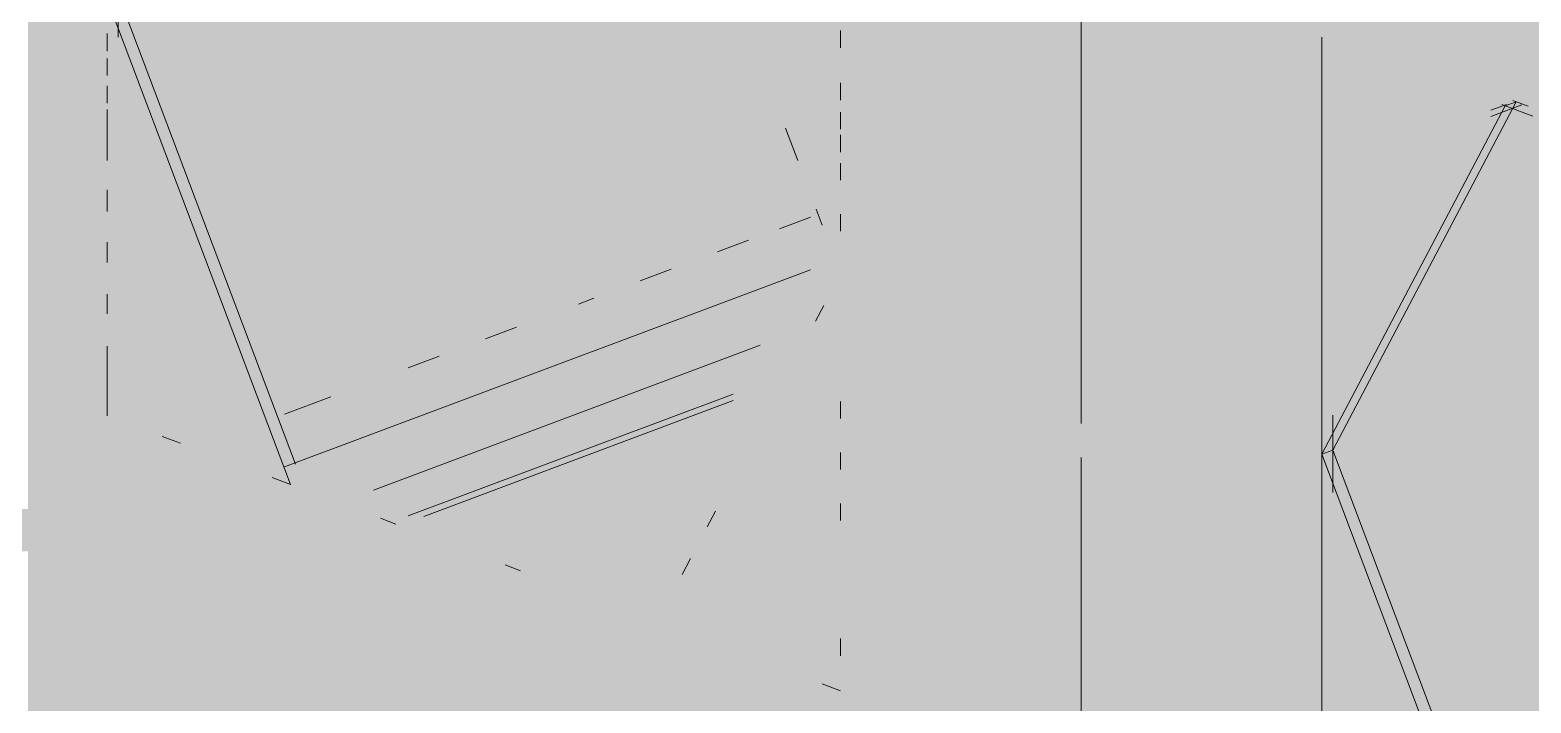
# Paper-space layout '03 3D Building and Roof' of a CAD drawing. Header units: millimetres. Extents: x 5 to 415, y 5 to 292.
# Drawn here: x 89.85 to 95.91, y 87.73 to 90.45 of the extents above; entities that cross this region are included whole.
import ezdxf

# ---------------------------------------------------------------- set-up
doc = ezdxf.new("R2010")
doc.units = ezdxf.units.MM
doc.layers.add('EXISTING', color=7, linetype='Continuous')
doc.layers.add('IMAGES', color=7, linetype='Continuous')

# ---------------------------------------------------------------- blocks, each defined once
blk = doc.blocks.new('SHEET_03')
at = {"layer": 'EXISTING', "color": 250, "lineweight": 9}
for p, q in [((90.204, 90.7622), (90.204, 90.4187)), ((94.0943, 90.7832), (94.0943, 88.8594)), ((90.204, 90.5905), (90.9199, 88.695)), ((90.9002, 88.613), (90.1595, 90.5738)), ((90.1595, 90.4335), (90.1595, 90.3634)), ((93.1222, 90.3758), (93.1222, 90.446)), ((95.0664, 87.0523), (95.0664, 90.4191)), ((95.0664, 90.4191), (95.0664, 88.7357)), ((90.1595, 90.2646), (90.1595, 90.3333)), ((90.1595, 90.2231), (90.1595, 90.153)), ((93.1222, 90.1654), (93.1222, 90.2355)), ((95.8515, 90.1582), (95.1108, 88.7523)), ((95.8515, 90.1582), (95.8071, 90.1416)), ((95.9002, 90.14), (95.8372, 90.1636)), ((90.1595, 89.9211), (90.1595, 90.1272)), ((93.1222, 90.1167), (93.1222, 90.048)), ((95.0664, 88.7357), (95.8071, 90.1416)), ((95.7494, 90.1245), (95.8119, 90.1479)), ((95.7494, 90.0991), (95.8743, 90.1459)), ((95.7928, 90.1469), (95.9186, 90.0998)), ((92.9, 90.0522), (92.9493, 89.9215)), ((90.1595, 90.0127), (90.1595, 89.9426)), ((93.1222, 89.955), (93.1222, 90.0251)), ((93.1222, 89.9106), (93.1222, 89.8419)), ((90.1595, 89.8023), (90.1595, 89.7321)), ((90.1595, 89.715), (90.1595, 89.7837)), ((92.8752, 89.6459), (93.0001, 89.6927)), ((93.0234, 89.7254), (93.0481, 89.6601)), ((93.1222, 89.7045), (93.1222, 89.6358)), ((90.1595, 89.5919), (90.1595, 89.5217)), ((90.1595, 89.5088), (90.1595, 89.5775)), ((92.6252, 89.5522), (92.7502, 89.5991)), ((90.8758, 88.6842), (93.0002, 89.48)), ((92.3128, 89.4352), (92.4378, 89.482)), ((90.1595, 89.3814), (90.1595, 89.3113)), ((90.1595, 89.3027), (90.1595, 89.3714)), ((92.0629, 89.3416), (92.1254, 89.365)), ((93.0548, 89.3362), (93.0212, 89.2723)), ((91.688, 89.2011), (91.813, 89.248)), ((90.1595, 89.171), (90.1595, 88.8904)), ((90.1595, 89.0966), (90.1595, 89.1653)), ((92.798, 89.1758), (91.2359, 88.5906)), ((91.3756, 89.0841), (91.5006, 89.1309)), ((90.1595, 88.8904), (90.1595, 88.9592)), ((90.8757, 88.8969), (91.0632, 88.9671)), ((91.3756, 88.4861), (92.6878, 88.9776)), ((91.4381, 88.4841), (92.6877, 88.9522)), ((93.1222, 88.9487), (93.1222, 88.88)), ((95.1108, 88.7523), (95.1108, 88.8926)), ((95.1108, 88.8554), (95.1108, 88.5806)), ((90.3817, 88.8072), (90.4558, 88.7795)), ((93.1222, 88.7426), (93.1222, 88.6738)), ((94.0943, 88.7219), (94.0943, 87.6913)), ((95.0664, 88.7357), (95.1108, 88.7523)), ((95.0664, 88.7357), (95.0664, 87.0523)), ((95.8071, 86.7748), (95.0664, 88.7357)), ((95.1108, 88.612), (95.1108, 88.7523)), ((95.1108, 88.7523), (95.6787, 87.249)), ((90.8261, 88.6407), (90.9002, 88.613)), ((93.1222, 88.5364), (93.1222, 88.4677)), ((91.3263, 88.4534), (91.2634, 88.4769)), ((92.6172, 88.5054), (92.5835, 88.4415)), ((91.8296, 88.2648), (91.7667, 88.2884)), ((92.5162, 88.3137), (92.4825, 88.2498)), ((93.1222, 87.9209), (93.1222, 87.991)), ((93.0481, 87.8084), (93.1222, 87.7806))]:
    blk.add_line(p, q, dxfattribs=at)
at = {"layer": 'IMAGES', "color": 7}
for points in [[(89.8401, 89.0286), (90.0115, 89.0286), (89.8401, 92.1143), (90.0115, 92.1143)], [(93.096, 89.8857), (93.2674, 89.8857), (93.096, 90.9143), (93.2674, 90.9143)], [(93.2674, 88.3429), (93.4387, 88.3429), (93.2674, 90.9143), (93.4387, 90.9143)], [(90.0115, 90.2286), (90.1828, 90.2286), (90.0115, 90.7429), (90.1828, 90.7429)], [(95.3237, 90.4), (95.4951, 90.4), (95.3237, 90.7429), (95.4951, 90.7429)], [(90.1828, 90.4), (90.3542, 90.4), (90.1828, 90.5714), (90.3542, 90.5714)], [(90.3542, 90.4), (90.5255, 90.4), (90.3542, 90.5714), (90.5255, 90.5714)], [(90.5255, 90.4), (92.4105, 90.4), (90.5255, 90.5714), (92.4105, 90.5714)], [(92.4105, 90.4), (92.5819, 90.4), (92.4105, 90.5714), (92.5819, 90.5714)], [(92.5819, 90.4), (92.7533, 90.4), (92.5819, 90.5714), (92.7533, 90.5714)], [(92.7533, 90.4), (92.9246, 90.4), (92.7533, 90.5714), (92.9246, 90.5714)], [(92.9246, 90.2286), (93.096, 90.2286), (92.9246, 90.5714), (93.096, 90.5714)], [(93.4387, 88), (93.7814, 88), (93.4387, 90.5714), (93.7814, 90.5714)], [(93.7814, 87.8286), (93.9528, 87.8286), (93.7814, 90.5714), (93.9528, 90.5714)], [(93.9528, 87.4857), (94.2955, 87.4857), (93.9528, 90.5714), (94.2955, 90.5714)], [(94.2955, 90.4), (94.6383, 90.4), (94.2955, 90.5714), (94.6383, 90.5714)], [(94.6383, 90.4), (94.981, 90.4), (94.6383, 90.5714), (94.981, 90.5714)], [(94.981, 90.4), (95.1523, 90.4), (94.981, 90.5714), (95.1523, 90.5714)], [(95.1523, 90.4), (95.3237, 90.4), (95.1523, 90.5714), (95.3237, 90.5714)], [(95.4951, 90.4), (95.8378, 90.4), (95.4951, 90.5714), (95.8378, 90.5714)], [(95.8378, 90.4), (96.1805, 90.4), (95.8378, 90.5714), (96.1805, 90.5714)], [(90.1828, 90.2286), (90.3542, 90.2286), (90.1828, 90.4), (90.3542, 90.4)], [(90.3542, 90.0571), (90.5255, 90.0571), (90.3542, 90.4), (90.5255, 90.4)], [(90.5255, 90.0571), (90.6969, 90.0571), (90.5255, 90.4), (90.6969, 90.4)], [(90.6969, 90.0571), (92.5819, 90.0571), (90.6969, 90.4), (92.5819, 90.4)], [(92.5819, 90.0571), (92.7533, 90.0571), (92.5819, 90.4), (92.7533, 90.4)], [(92.7533, 90.2286), (92.9246, 90.2286), (92.7533, 90.4), (92.9246, 90.4)], [(94.2955, 87.4857), (94.4669, 87.4857), (94.2955, 90.4), (94.4669, 90.4)], [(94.4669, 90.2286), (94.8096, 90.2286), (94.4669, 90.4), (94.8096, 90.4)], [(94.8096, 90.2286), (94.981, 90.2286), (94.8096, 90.4), (94.981, 90.4)], [(94.981, 90.2286), (95.1523, 90.2286), (94.981, 90.4), (95.1523, 90.4)], [(95.1523, 90.2286), (95.3237, 90.2286), (95.1523, 90.4), (95.3237, 90.4)], [(95.3237, 90.2286), (95.4951, 90.2286), (95.3237, 90.4), (95.4951, 90.4)], [(95.4951, 90.2286), (95.6664, 90.2286), (95.4951, 90.4), (95.6664, 90.4)], [(95.6664, 90.2286), (95.8378, 90.2286), (95.6664, 90.4), (95.8378, 90.4)], [(95.8378, 90.2286), (96.0092, 90.2286), (95.8378, 90.4), (96.0092, 90.4)], [(90.0115, 90.0571), (90.1828, 90.0571), (90.0115, 90.2286), (90.1828, 90.2286)], [(90.1828, 90.0571), (90.3542, 90.0571), (90.1828, 90.2286), (90.3542, 90.2286)], [(92.7533, 90.0571), (92.9246, 90.0571), (92.7533, 90.2286), (92.9246, 90.2286)], [(92.9246, 90.0571), (93.096, 90.0571), (92.9246, 90.2286), (93.096, 90.2286)], [(94.4669, 87.4857), (94.8096, 87.4857), (94.4669, 90.2286), (94.8096, 90.2286)], [(94.8096, 90.0571), (94.981, 90.0571), (94.8096, 90.2286), (94.981, 90.2286)], [(94.981, 89.2), (95.1523, 89.2), (94.981, 90.2286), (95.1523, 90.2286)], [(95.1523, 90.0571), (95.3237, 90.0571), (95.1523, 90.2286), (95.3237, 90.2286)], [(95.3237, 90.0571), (95.4951, 90.0571), (95.3237, 90.2286), (95.4951, 90.2286)], [(95.4951, 90.0571), (95.6664, 90.0571), (95.4951, 90.2286), (95.6664, 90.2286)], [(95.6664, 90.0571), (95.8378, 90.0571), (95.6664, 90.2286), (95.8378, 90.2286)], [(95.8378, 90.0571), (96.0092, 90.0571), (95.8378, 90.2286), (96.0092, 90.2286)], [(90.0115, 89.8857), (90.1828, 89.8857), (90.0115, 90.0571), (90.1828, 90.0571)], [(90.1828, 89.8857), (90.3542, 89.8857), (90.1828, 90.0571), (90.3542, 90.0571)], [(90.3542, 89.8857), (90.5255, 89.8857), (90.3542, 90.0571), (90.5255, 90.0571)], [(90.5255, 89.8857), (92.5819, 89.8857), (90.5255, 90.0571), (92.5819, 90.0571)], [(92.5819, 89.8857), (92.9246, 89.8857), (92.5819, 90.0571), (92.9246, 90.0571)], [(92.9246, 89.8857), (93.096, 89.8857), (92.9246, 90.0571), (93.096, 90.0571)], [(94.8096, 88.8571), (94.981, 88.8571), (94.8096, 90.0571), (94.981, 90.0571)], [(95.1523, 89.5429), (95.3237, 89.5429), (95.1523, 90.0571), (95.3237, 90.0571)], [(95.3237, 89.7143), (95.4951, 89.7143), (95.3237, 90.0571), (95.4951, 90.0571)], [(95.4951, 89.8857), (95.6664, 89.8857), (95.4951, 90.0571), (95.6664, 90.0571)], [(95.6664, 89.8857), (95.8378, 89.8857), (95.6664, 90.0571), (95.8378, 90.0571)], [(95.8378, 89.8857), (96.0092, 89.8857), (95.8378, 90.0571), (96.0092, 90.0571)], [(90.0115, 89.7143), (90.5255, 89.7143), (90.0115, 89.8857), (90.5255, 89.8857)], [(90.5255, 89.7143), (90.6969, 89.7143), (90.5255, 89.8857), (90.6969, 89.8857)], [(90.6969, 89.7143), (92.2392, 89.7143), (90.6969, 89.8857), (92.2392, 89.8857)], [(92.2392, 89.7143), (92.4105, 89.7143), (92.2392, 89.8857), (92.4105, 89.8857)], [(92.4105, 89.7143), (92.5819, 89.7143), (92.4105, 89.8857), (92.5819, 89.8857)], [(92.5819, 89.7143), (92.7533, 89.7143), (92.5819, 89.8857), (92.7533, 89.8857)], [(92.7533, 89.7143), (92.9246, 89.7143), (92.7533, 89.8857), (92.9246, 89.8857)], [(92.9246, 89.7143), (93.2674, 89.7143), (92.9246, 89.8857), (93.2674, 89.8857)], [(95.4951, 89.7143), (95.6664, 89.7143), (95.4951, 89.8857), (95.6664, 89.8857)], [(95.6664, 89.7143), (95.8378, 89.7143), (95.6664, 89.8857), (95.8378, 89.8857)], [(95.8378, 89.5429), (96.0092, 89.5429), (95.8378, 89.8857), (96.0092, 89.8857)], [(90.0115, 89.5429), (90.3542, 89.5429), (90.0115, 89.7143), (90.3542, 89.7143)], [(90.3542, 89.5429), (90.5255, 89.5429), (90.3542, 89.7143), (90.5255, 89.7143)], [(90.5255, 89.3714), (90.6969, 89.3714), (90.5255, 89.7143), (90.6969, 89.7143)], [(90.6969, 89.5429), (90.8683, 89.5429), (90.6969, 89.7143), (90.8683, 89.7143)], [(90.8683, 89.5429), (91.7251, 89.5429), (90.8683, 89.7143), (91.7251, 89.7143)], [(91.7251, 89.5429), (91.8964, 89.5429), (91.7251, 89.7143), (91.8964, 89.7143)], [(91.8964, 89.5429), (92.2392, 89.5429), (91.8964, 89.7143), (92.2392, 89.7143)], [(92.2392, 89.5429), (92.4105, 89.5429), (92.2392, 89.7143), (92.4105, 89.7143)], [(92.4105, 89.5429), (92.5819, 89.5429), (92.4105, 89.7143), (92.5819, 89.7143)], [(92.5819, 89.5429), (92.9246, 89.5429), (92.5819, 89.7143), (92.9246, 89.7143)], [(92.9246, 89.3714), (93.2674, 89.3714), (92.9246, 89.7143), (93.2674, 89.7143)], [(95.3237, 89.5429), (95.4951, 89.5429), (95.3237, 89.7143), (95.4951, 89.7143)], [(95.4951, 89.5429), (95.6664, 89.5429), (95.4951, 89.7143), (95.6664, 89.7143)], [(95.6664, 89.5429), (95.8378, 89.5429), (95.6664, 89.7143), (95.8378, 89.7143)], [(90.0115, 89.2), (90.1828, 89.2), (90.0115, 89.5429), (90.1828, 89.5429)], [(90.1828, 88.8571), (90.3542, 88.8571), (90.1828, 89.5429), (90.3542, 89.5429)], [(90.3542, 89.0286), (90.5255, 89.0286), (90.3542, 89.5429), (90.5255, 89.5429)], [(90.6969, 89.3714), (91.0396, 89.3714), (90.6969, 89.5429), (91.0396, 89.5429)], [(91.0396, 89.3714), (91.3824, 89.3714), (91.0396, 89.5429), (91.3824, 89.5429)], [(91.3824, 89.3714), (91.7251, 89.3714), (91.3824, 89.5429), (91.7251, 89.5429)], [(91.7251, 89.3714), (91.8964, 89.3714), (91.7251, 89.5429), (91.8964, 89.5429)], [(91.8964, 89.3714), (92.0678, 89.3714), (91.8964, 89.5429), (92.0678, 89.5429)], [(92.0678, 89.3714), (92.2392, 89.3714), (92.0678, 89.5429), (92.2392, 89.5429)], [(92.2392, 89.3714), (92.4105, 89.3714), (92.2392, 89.5429), (92.4105, 89.5429)], [(92.4105, 89.3714), (92.9246, 89.3714), (92.4105, 89.5429), (92.9246, 89.5429)], [(95.1523, 89.2), (95.3237, 89.2), (95.1523, 89.5429), (95.3237, 89.5429)], [(95.3237, 89.3714), (95.4951, 89.3714), (95.3237, 89.5429), (95.4951, 89.5429)], [(95.4951, 89.3714), (95.6664, 89.3714), (95.4951, 89.5429), (95.6664, 89.5429)], [(95.6664, 89.3714), (95.8378, 89.3714), (95.6664, 89.5429), (95.8378, 89.5429)], [(95.8378, 89.3714), (96.866, 89.3714), (95.8378, 89.5429), (96.866, 89.5429)], [(90.5255, 89.2), (90.6969, 89.2), (90.5255, 89.3714), (90.6969, 89.3714)], [(90.6969, 89.2), (90.8683, 89.2), (90.6969, 89.3714), (90.8683, 89.3714)], [(90.8683, 89.2), (91.0396, 89.2), (90.8683, 89.3714), (91.0396, 89.3714)], [(91.0396, 89.2), (91.3824, 89.2), (91.0396, 89.3714), (91.3824, 89.3714)], [(91.3824, 89.2), (91.7251, 89.2), (91.3824, 89.3714), (91.7251, 89.3714)], [(91.7251, 89.2), (91.8964, 89.2), (91.7251, 89.3714), (91.8964, 89.3714)], [(91.8964, 89.2), (92.0678, 89.2), (91.8964, 89.3714), (92.0678, 89.3714)], [(92.0678, 89.2), (92.5819, 89.2), (92.0678, 89.3714), (92.5819, 89.3714)], [(92.5819, 89.2), (92.7533, 89.2), (92.5819, 89.3714), (92.7533, 89.3714)], [(92.7533, 89.2), (92.9246, 89.2), (92.7533, 89.3714), (92.9246, 89.3714)], [(92.9246, 89.2), (93.096, 89.2), (92.9246, 89.3714), (93.096, 89.3714)], [(93.096, 88.3429), (93.2674, 88.3429), (93.096, 89.3714), (93.2674, 89.3714)], [(95.3237, 89.2), (95.4951, 89.2), (95.3237, 89.3714), (95.4951, 89.3714)], [(95.4951, 89.2), (95.6664, 89.2), (95.4951, 89.3714), (95.6664, 89.3714)], [(95.6664, 89.2), (97.0373, 89.2), (95.6664, 89.3714), (97.0373, 89.3714)], [(90.0115, 89.0286), (90.1828, 89.0286), (90.0115, 89.2), (90.1828, 89.2)], [(90.5255, 89.0286), (90.6969, 89.0286), (90.5255, 89.2), (90.6969, 89.2)], [(90.6969, 89.0286), (90.8683, 89.0286), (90.6969, 89.2), (90.8683, 89.2)], [(90.8683, 89.0286), (91.0396, 89.0286), (90.8683, 89.2), (91.0396, 89.2)], [(91.0396, 88.6857), (91.211, 88.6857), (91.0396, 89.2), (91.211, 89.2)], [(91.211, 88.8571), (91.3824, 88.8571), (91.211, 89.2), (91.3824, 89.2)], [(91.3824, 89.0286), (91.5537, 89.0286), (91.3824, 89.2), (91.5537, 89.2)], [(91.5537, 89.0286), (91.7251, 89.0286), (91.5537, 89.2), (91.7251, 89.2)], [(91.7251, 89.0286), (91.8964, 89.0286), (91.7251, 89.2), (91.8964, 89.2)], [(91.8964, 89.0286), (92.0678, 89.0286), (91.8964, 89.2), (92.0678, 89.2)], [(92.0678, 89.0286), (92.4105, 89.0286), (92.0678, 89.2), (92.4105, 89.2)], [(92.4105, 89.0286), (92.5819, 89.0286), (92.4105, 89.2), (92.5819, 89.2)], [(92.5819, 89.0286), (92.9246, 89.0286), (92.5819, 89.2), (92.9246, 89.2)], [(92.9246, 89.0286), (93.096, 89.0286), (92.9246, 89.2), (93.096, 89.2)], [(94.981, 89.0286), (95.3237, 89.0286), (94.981, 89.2), (95.3237, 89.2)], [(95.3237, 89.0286), (95.4951, 89.0286), (95.3237, 89.2), (95.4951, 89.2)], [(95.4951, 89.0286), (95.6664, 89.0286), (95.4951, 89.2), (95.6664, 89.2)], [(95.6664, 89.0286), (97.2087, 89.0286), (95.6664, 89.2), (97.2087, 89.2)], [(89.8401, 88.8571), (90.0115, 88.8571), (89.8401, 89.0286), (90.0115, 89.0286)], [(90.0115, 88.8571), (90.1828, 88.8571), (90.0115, 89.0286), (90.1828, 89.0286)], [(90.3542, 88.8571), (90.6969, 88.8571), (90.3542, 89.0286), (90.6969, 89.0286)], [(90.6969, 88.8571), (90.8683, 88.8571), (90.6969, 89.0286), (90.8683, 89.0286)], [(90.8683, 88.6857), (91.0396, 88.6857), (90.8683, 89.0286), (91.0396, 89.0286)], [(91.3824, 88.8571), (91.5537, 88.8571), (91.3824, 89.0286), (91.5537, 89.0286)], [(91.5537, 88.8571), (91.7251, 88.8571), (91.5537, 89.0286), (91.7251, 89.0286)], [(91.7251, 88.8571), (91.8964, 88.8571), (91.7251, 89.0286), (91.8964, 89.0286)], [(91.8964, 88.8571), (92.4105, 88.8571), (91.8964, 89.0286), (92.4105, 89.0286)], [(92.4105, 88.8571), (92.7533, 88.8571), (92.4105, 89.0286), (92.7533, 89.0286)], [(92.7533, 88.6857), (92.9246, 88.6857), (92.7533, 89.0286), (92.9246, 89.0286)], [(92.9246, 88.8571), (93.096, 88.8571), (92.9246, 89.0286), (93.096, 89.0286)], [(94.981, 88.8571), (95.1523, 88.8571), (94.981, 89.0286), (95.1523, 89.0286)], [(95.1523, 88.8571), (95.3237, 88.8571), (95.1523, 89.0286), (95.3237, 89.0286)], [(95.3237, 88.8571), (95.4951, 88.8571), (95.3237, 89.0286), (95.4951, 89.0286)], [(95.4951, 88.6857), (97.2087, 88.6857), (95.4951, 89.0286), (97.2087, 89.0286)], [(89.8401, 88.6857), (90.0115, 88.6857), (89.8401, 88.8571), (90.0115, 88.8571)], [(90.0115, 88.6857), (90.1828, 88.6857), (90.0115, 88.8571), (90.1828, 88.8571)], [(90.1828, 88.6857), (90.3542, 88.6857), (90.1828, 88.8571), (90.3542, 88.8571)], [(90.3542, 88.6857), (90.5255, 88.6857), (90.3542, 88.8571), (90.5255, 88.8571)], [(90.5255, 88.6857), (90.6969, 88.6857), (90.5255, 88.8571), (90.6969, 88.8571)], [(90.6969, 88.6857), (90.8683, 88.6857), (90.6969, 88.8571), (90.8683, 88.8571)], [(91.211, 88.5143), (91.5537, 88.5143), (91.211, 88.8571), (91.5537, 88.8571)], [(91.5537, 88.6857), (91.7251, 88.6857), (91.5537, 88.8571), (91.7251, 88.8571)], [(91.7251, 88.6857), (91.8964, 88.6857), (91.7251, 88.8571), (91.8964, 88.8571)], [(91.8964, 88.6857), (92.5819, 88.6857), (91.8964, 88.8571), (92.5819, 88.8571)], [(92.5819, 88.6857), (92.7533, 88.6857), (92.5819, 88.8571), (92.7533, 88.8571)], [(92.9246, 88.6857), (93.096, 88.6857), (92.9246, 88.8571), (93.096, 88.8571)], [(94.8096, 88.5143), (94.981, 88.5143), (94.8096, 88.8571), (94.981, 88.8571)], [(94.981, 88.6857), (95.1523, 88.6857), (94.981, 88.8571), (95.1523, 88.8571)], [(95.1523, 88.5143), (95.3237, 88.5143), (95.1523, 88.8571), (95.3237, 88.8571)], [(95.3237, 88.6857), (95.4951, 88.6857), (95.3237, 88.8571), (95.4951, 88.8571)], [(89.8401, 88.5143), (90.0115, 88.5143), (89.8401, 88.6857), (90.0115, 88.6857)], [(90.0115, 88.5143), (90.3542, 88.5143), (90.0115, 88.6857), (90.3542, 88.6857)], [(90.3542, 88.5143), (90.5255, 88.5143), (90.3542, 88.6857), (90.5255, 88.6857)], [(90.5255, 88.5143), (90.8683, 88.5143), (90.5255, 88.6857), (90.8683, 88.6857)], [(90.8683, 88.5143), (91.0396, 88.5143), (90.8683, 88.6857), (91.0396, 88.6857)], [(91.0396, 88.5143), (91.211, 88.5143), (91.0396, 88.6857), (91.211, 88.6857)], [(91.5537, 88.5143), (92.0678, 88.5143), (91.5537, 88.6857), (92.0678, 88.6857)], [(92.0678, 88.5143), (92.4105, 88.5143), (92.0678, 88.6857), (92.4105, 88.6857)], [(92.4105, 88.3429), (92.5819, 88.3429), (92.4105, 88.6857), (92.5819, 88.6857)], [(92.5819, 88.5143), (92.7533, 88.5143), (92.5819, 88.6857), (92.7533, 88.6857)], [(92.7533, 88.5143), (92.9246, 88.5143), (92.7533, 88.6857), (92.9246, 88.6857)], [(92.9246, 87.8286), (93.096, 87.8286), (92.9246, 88.6857), (93.096, 88.6857)], [(94.981, 88.3429), (95.1523, 88.3429), (94.981, 88.6857), (95.1523, 88.6857)], [(95.3237, 88.3429), (95.4951, 88.3429), (95.3237, 88.6857), (95.4951, 88.6857)], [(95.4951, 88.3429), (97.3801, 88.3429), (95.4951, 88.6857), (97.3801, 88.6857)], [(89.326, 88.3429), (90.3542, 88.3429), (89.326, 88.5143), (90.3542, 88.5143)], [(90.3542, 88.3429), (90.5255, 88.3429), (90.3542, 88.5143), (90.5255, 88.5143)], [(90.5255, 88.3429), (90.6969, 88.3429), (90.5255, 88.5143), (90.6969, 88.5143)], [(90.6969, 88.3429), (90.8683, 88.3429), (90.6969, 88.5143), (90.8683, 88.5143)], [(90.8683, 88.3429), (91.0396, 88.3429), (90.8683, 88.5143), (91.0396, 88.5143)], [(91.0396, 88.3429), (91.3824, 88.3429), (91.0396, 88.5143), (91.3824, 88.5143)], [(91.3824, 88.3429), (91.7251, 88.3429), (91.3824, 88.5143), (91.7251, 88.5143)], [(91.7251, 88.3429), (91.8964, 88.3429), (91.7251, 88.5143), (91.8964, 88.5143)], [(91.8964, 88.3429), (92.0678, 88.3429), (91.8964, 88.5143), (92.0678, 88.5143)], [(92.0678, 88.3429), (92.2392, 88.3429), (92.0678, 88.5143), (92.2392, 88.5143)], [(92.2392, 88.3429), (92.4105, 88.3429), (92.2392, 88.5143), (92.4105, 88.5143)], [(92.5819, 88.3429), (92.7533, 88.3429), (92.5819, 88.5143), (92.7533, 88.5143)], [(92.7533, 88.3429), (92.9246, 88.3429), (92.7533, 88.5143), (92.9246, 88.5143)], [(94.8096, 87.4857), (94.981, 87.4857), (94.8096, 88.5143), (94.981, 88.5143)], [(95.1523, 88.3429), (95.3237, 88.3429), (95.1523, 88.5143), (95.3237, 88.5143)], [(89.8401, 88.1714), (90.8683, 88.1714), (89.8401, 88.3429), (90.8683, 88.3429)], [(90.8683, 88.1714), (91.0396, 88.1714), (90.8683, 88.3429), (91.0396, 88.3429)], [(91.0396, 88.1714), (91.211, 88.1714), (91.0396, 88.3429), (91.211, 88.3429)], [(91.211, 88.1714), (91.5537, 88.1714), (91.211, 88.3429), (91.5537, 88.3429)], [(91.5537, 88.1714), (91.7251, 88.1714), (91.5537, 88.3429), (91.7251, 88.3429)], [(91.7251, 88.1714), (91.8964, 88.1714), (91.7251, 88.3429), (91.8964, 88.3429)], [(91.8964, 88.1714), (92.0678, 88.1714), (91.8964, 88.3429), (92.0678, 88.3429)], [(92.0678, 88.1714), (92.2392, 88.1714), (92.0678, 88.3429), (92.2392, 88.3429)], [(92.2392, 88.1714), (92.5819, 88.1714), (92.2392, 88.3429), (92.5819, 88.3429)], [(92.5819, 88.1714), (92.7533, 88.1714), (92.5819, 88.3429), (92.7533, 88.3429)], [(92.7533, 88.1714), (92.9246, 88.1714), (92.7533, 88.3429), (92.9246, 88.3429)], [(93.096, 88.1714), (93.2674, 88.1714), (93.096, 88.3429), (93.2674, 88.3429)], [(93.2674, 88), (93.4387, 88), (93.2674, 88.3429), (93.4387, 88.3429)], [(94.981, 88.1714), (95.3237, 88.1714), (94.981, 88.3429), (95.3237, 88.3429)], [(95.3237, 88.1714), (95.4951, 88.1714), (95.3237, 88.3429), (95.4951, 88.3429)], [(95.4951, 88.1714), (97.5514, 88.1714), (95.4951, 88.3429), (97.5514, 88.3429)], [(89.8401, 88), (91.211, 88), (89.8401, 88.1714), (91.211, 88.1714)], [(91.211, 88), (91.7251, 88), (91.211, 88.1714), (91.7251, 88.1714)], [(91.7251, 88), (91.8964, 88), (91.7251, 88.1714), (91.8964, 88.1714)], [(91.8964, 88), (92.0678, 88), (91.8964, 88.1714), (92.0678, 88.1714)], [(92.0678, 88), (92.2392, 88), (92.0678, 88.1714), (92.2392, 88.1714)], [(92.2392, 88), (92.5819, 88), (92.2392, 88.1714), (92.5819, 88.1714)], [(92.5819, 88), (92.7533, 88), (92.5819, 88.1714), (92.7533, 88.1714)], [(92.7533, 88), (92.9246, 88), (92.7533, 88.1714), (92.9246, 88.1714)], [(93.096, 88), (93.2674, 88), (93.096, 88.1714), (93.2674, 88.1714)], [(94.981, 86.9714), (95.1523, 86.9714), (94.981, 88.1714), (95.1523, 88.1714)], [(95.1523, 88), (95.3237, 88), (95.1523, 88.1714), (95.3237, 88.1714)], [(95.3237, 87.8286), (95.4951, 87.8286), (95.3237, 88.1714), (95.4951, 88.1714)], [(95.4951, 88), (95.6664, 88), (95.4951, 88.1714), (95.6664, 88.1714)], [(95.6664, 88), (97.5514, 88), (95.6664, 88.1714), (97.5514, 88.1714)], [(89.8401, 87.8286), (90.0115, 87.8286), (89.8401, 88), (90.0115, 88)], [(90.0115, 87.8286), (91.8964, 87.8286), (90.0115, 88), (91.8964, 88)], [(91.8964, 87.8286), (92.0678, 87.8286), (91.8964, 88), (92.0678, 88)], [(92.0678, 87.8286), (92.2392, 87.8286), (92.0678, 88), (92.2392, 88)], [(92.2392, 87.8286), (92.4105, 87.8286), (92.2392, 88), (92.4105, 88)], [(92.4105, 87.8286), (92.5819, 87.8286), (92.4105, 88), (92.5819, 88)], [(92.5819, 87.8286), (92.7533, 87.8286), (92.5819, 88), (92.7533, 88)], [(92.7533, 87.8286), (92.9246, 87.8286), (92.7533, 88), (92.9246, 88)], [(93.096, 87.8286), (93.2674, 87.8286), (93.096, 88), (93.2674, 88)], [(93.2674, 87.8286), (93.4387, 87.8286), (93.2674, 88), (93.4387, 88)], [(93.4387, 87.8286), (93.6101, 87.8286), (93.4387, 88), (93.6101, 88)], [(93.6101, 87.8286), (93.7814, 87.8286), (93.6101, 88), (93.7814, 88)], [(95.1523, 87.8286), (95.3237, 87.8286), (95.1523, 88), (95.3237, 88)], [(95.4951, 87.8286), (95.6664, 87.8286), (95.4951, 88), (95.6664, 88)], [(95.6664, 87.6571), (95.8378, 87.6571), (95.6664, 88), (95.8378, 88)], [(95.8378, 87.8286), (97.5514, 87.8286), (95.8378, 88), (97.5514, 88)], [(89.8401, 87.6571), (90.3542, 87.6571), (89.8401, 87.8286), (90.3542, 87.8286)], [(90.3542, 87.6571), (90.5255, 87.6571), (90.3542, 87.8286), (90.5255, 87.8286)], [(90.5255, 87.6571), (92.0678, 87.6571), (90.5255, 87.8286), (92.0678, 87.8286)], [(92.0678, 87.6571), (92.4105, 87.6571), (92.0678, 87.8286), (92.4105, 87.8286)], [(92.4105, 87.6571), (92.5819, 87.6571), (92.4105, 87.8286), (92.5819, 87.8286)], [(92.5819, 87.6571), (92.7533, 87.6571), (92.5819, 87.8286), (92.7533, 87.8286)], [(92.7533, 87.6571), (92.9246, 87.6571), (92.7533, 87.8286), (92.9246, 87.8286)], [(92.9246, 87.6571), (93.096, 87.6571), (92.9246, 87.8286), (93.096, 87.8286)], [(93.096, 87.6571), (93.2674, 87.6571), (93.096, 87.8286), (93.2674, 87.8286)], [(93.2674, 87.6571), (93.4387, 87.6571), (93.2674, 87.8286), (93.4387, 87.8286)], [(93.4387, 87.6571), (93.6101, 87.6571), (93.4387, 87.8286), (93.6101, 87.8286)], [(93.6101, 87.6571), (93.9528, 87.6571), (93.6101, 87.8286), (93.9528, 87.8286)], [(95.1523, 87.4857), (95.3237, 87.4857), (95.1523, 87.8286), (95.3237, 87.8286)], [(95.3237, 87.6571), (95.4951, 87.6571), (95.3237, 87.8286), (95.4951, 87.8286)], [(95.4951, 87.6571), (95.6664, 87.6571), (95.4951, 87.8286), (95.6664, 87.8286)], [(95.8378, 87.6571), (97.7228, 87.6571), (95.8378, 87.8286), (97.7228, 87.8286)]]:
    blk.add_solid(points, dxfattribs=at)

psp = doc.layouts.new('03 3D Building and Roof')

# ---------------------------------------------------------------- block references
psp.add_blockref('SHEET_03', (0, 0))

doc.saveas('drawing.dxf')
